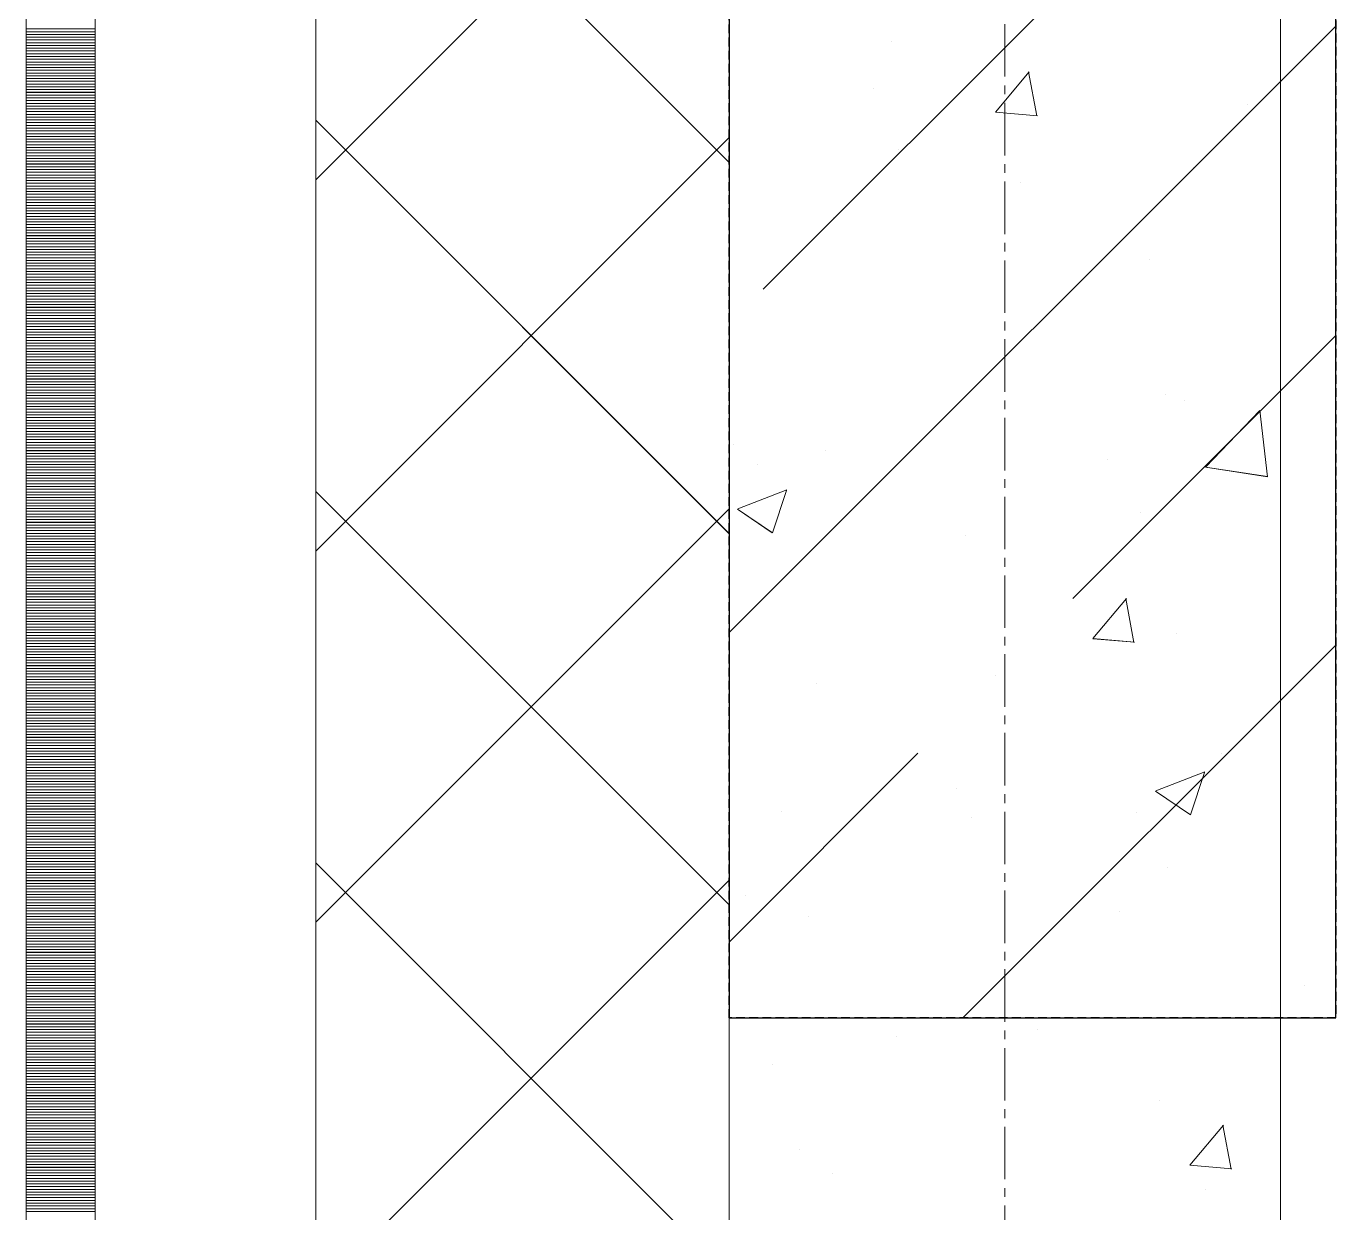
# Model space of a CAD drawing. Header units: millimetres. Extents: x 470010 to 1231400, y -134005 to 421770.
# Drawn here: x 806167.7 to 806642.7, y 144892.5 to 145323 of the extents above; entities that cross this region are included whole.
import ezdxf
from ezdxf.enums import TextEntityAlignment as Align

# ---------------------------------------------------------------- set-up
doc = ezdxf.new("R2010")
doc.units = ezdxf.units.MM
for name, pattern in [('CENTER2', [28.575, 19.05, -3.175, 3.175, -3.175]), ('DASHED', [19.05, 12.7, -6.35]), ('HIDDEN2', [4.7625, 3.175, -1.5875])]:
    doc.linetypes.add(name, pattern=pattern)
doc.layers.get('Defpoints').update_dxf_attribs({"color": 140})
doc.layers.add('АР_Делит', color=120, linetype='Continuous', lineweight=0, plot=False)
for name, color, linetype, lineweight in [('АР_Колонны', 70, 'Continuous', 30), ('АР_Стены ЖБ', 7, 'Continuous', 35), ('АР_Стены ПЕНОблок', 52, 'Continuous', 20), ('АР_Тонкая', 254, 'Continuous', 5), ('АР_Утеплитель', 31, 'Continuous', 0), ('АР_Штриховка', 8, 'Continuous', 0)]:
    doc.layers.add(name, color=color, linetype=linetype, lineweight=lineweight)
doc.layers.add('РД_Оси_100', color=7, linetype='Continuous', lineweight=0, true_color=0x525252)
doc.styles.add('style1', font='ARIALN.TTF')

# ---------------------------------------------------------------- blocks, each defined once
blk = doc.blocks.new('СОШ_2200_АР_ОСИ_М100_28.05.24')
at = {"layer": 'АР_Делит', "color": 251, "linetype": 'DASHED', "true_color": 0x636466}
blk.add_lwpolyline([(114955, 135155), (114955, -355), (93595.036, -355), (93595.036, 13855), (94145, 13855), (94145, 68320), (66055, 68320), (66055, 13857.73), (83455, 13857.73), (83455, -355), (45245, -355), (45245, 13145), (44695, 13145), (44695, 26755), (45245, 26755), (45245, 68320), (20455, 68320), (20455, 26755), (27955, 26755), (27955, 13145), (-355, 13145), (-355, 100855)], dxfattribs=at)
at = {"layer": 'РД_Оси_100', "color": 251, "linetype": 'CENTER2', "true_color": 0x636466}
blk.add_line((0, -6155), (0, 139938.679), dxfattribs=at)
blk = doc.blocks.new('A$C9108343f')
at = {"layer": 'АР_Колонны', "color": 18, "linetype": 'HIDDEN2', "lineweight": 25, "true_color": 0x000000}
for p, q in [((140704.09, 245329.49), (140704.09, 246529.49)), ((140924.09, 246529.49), (140924.09, 245329.49)), ((140924.09, 245329.49), (140704.09, 245329.49))]:
    blk.add_line(p, q, dxfattribs=at)
at = {"layer": 'АР_Колонны', "color": 18, "linetype": 'Continuous', "lineweight": 15, "true_color": 0x000000}
for p, q in [((140704.09, 246529.49), (140704.09, 245329.49)), ((140704.09, 246529.49), (140704.09, 245329.49)), ((140924.09, 245329.49), (140924.09, 246529.49)), ((140924.09, 245329.49), (140924.09, 246529.49)), ((140704.09, 245329.49), (140924.09, 245329.49)), ((140704.09, 245329.49), (140924.09, 245329.49))]:
    blk.add_line(p, q, dxfattribs=at)
at = {"layer": 'АР_Стены ЖБ', "color": 18, "linetype": 'Continuous', "lineweight": 30, "true_color": 0x000000}
for p, q in [((140704.09, 246529.49), (140704.09, 245329.49)), ((140924.09, 245329.49), (140924.09, 246529.49)), ((140704.09, 245329.49), (140924.09, 245329.49))]:
    blk.add_line(p, q, dxfattribs=at)
at = {"layer": 'АР_Стены ПЕНОблок', "color": 18, "linetype": 'Continuous', "lineweight": 20, "true_color": 0x000000}
for p, q in [((140704.09, 313879.49), (140704.09, 237679.49)), ((140904.09, 237679.49), (140904.09, 313879.49))]:
    blk.add_line(p, q, dxfattribs=at)
at = {"layer": 'АР_Тонкая', "color": 18, "linetype": 'Continuous', "lineweight": 5, "true_color": 0x000000}
for p, q in [((140449.09, 313879.49), (140449.09, 237679.49)), ((140474.09, 313879.49), (140474.09, 237679.49)), ((140474.09, 237679.49), (140474.09, 313879.49)), ((140554.09, 237679.49), (140554.09, 313879.49))]:
    blk.add_line(p, q, dxfattribs=at)
at = {"layer": 'АР_Утеплитель', "color": 18, "linetype": 'Continuous', "lineweight": 0, "true_color": 0x000000}
for p, q in [((140554.09, 313879.49), (140554.09, 237679.49)), ((140704.09, 237679.49), (140704.09, 313879.49))]:
    blk.add_line(p, q, dxfattribs=at)
at = {"layer": 'АР_Штриховка', "color": 18, "linetype": 'Continuous', "lineweight": 0, "true_color": 0x000000}
for p, q in [((140704.09, 245639.83), (140554.09, 245789.83)), ((140554.09, 245633.54), (140704.09, 245783.54)), ((140449.09, 245688.24), (140474.09, 245688.24)), ((140449.09, 245687.24), (140474.09, 245687.24)), ((140449.09, 245686.24), (140474.09, 245686.24)), ((140449.09, 245685.24), (140474.09, 245685.24)), ((140449.09, 245684.24), (140474.09, 245684.24)), ((140449.09, 245683.24), (140474.09, 245683.24)), ((140449.09, 245682.24), (140474.09, 245682.24)), ((140449.09, 245681.24), (140474.09, 245681.24)), ((140449.09, 245680.24), (140474.09, 245680.24)), ((140763.07, 245683.77), (140763.07, 245683.77)), ((140449.09, 245679.24), (140474.09, 245679.24)), ((140449.09, 245678.24), (140474.09, 245678.24)), ((140449.09, 245677.24), (140474.09, 245677.24)), ((140449.09, 245676.24), (140474.09, 245676.24)), ((140449.09, 245675.24), (140474.09, 245675.24)), ((140449.09, 245674.24), (140474.09, 245674.24)), ((140449.09, 245673.24), (140474.09, 245673.24)), ((140449.09, 245672.24), (140474.09, 245672.24)), ((140449.09, 245671.24), (140474.09, 245671.24)), ((140449.09, 245670.24), (140474.09, 245670.24)), ((140800.67, 245658.1), (140812.91, 245672.7)), ((140815.61, 245656.72), (140812.68, 245672.64)), ((140449.09, 245669.24), (140474.09, 245669.24)), ((140449.09, 245668.24), (140474.09, 245668.24)), ((140449.09, 245667.24), (140474.09, 245667.24)), ((140449.09, 245666.24), (140474.09, 245666.24)), ((140756.32, 245666.71), (140756.32, 245666.71)), ((140449.09, 245665.24), (140474.09, 245665.24)), ((140449.09, 245664.24), (140474.09, 245664.24)), ((140449.09, 245663.24), (140474.09, 245663.24)), ((140449.09, 245662.24), (140474.09, 245662.24)), ((140449.09, 245661.24), (140474.09, 245661.24)), ((140891.91, 245660.98), (140891.91, 245660.98)), ((140449.09, 245660.24), (140474.09, 245660.24)), ((140449.09, 245659.24), (140474.09, 245659.24)), ((140449.09, 245658.24), (140474.09, 245658.24)), ((140449.09, 245657.24), (140474.09, 245657.24)), ((140449.09, 245656.24), (140474.09, 245656.24)), ((140800.66, 245658.09), (140815.85, 245656.76)), ((140449.09, 245655.24), (140474.09, 245655.24)), ((140449.09, 245654.24), (140474.09, 245654.24)), ((140449.09, 245653.24), (140474.09, 245653.24)), ((140449.09, 245652.24), (140474.09, 245652.24)), ((140449.09, 245651.24), (140474.09, 245651.24)), ((140704.09, 245505.13), (140554.09, 245655.13)), ((140449.09, 245650.24), (140474.09, 245650.24)), ((140449.09, 245649.24), (140474.09, 245649.24)), ((140449.09, 245648.24), (140474.09, 245648.24)), ((140449.09, 245647.24), (140474.09, 245647.24)), ((140554.09, 245498.84), (140704.09, 245648.84)), ((140449.09, 245646.24), (140474.09, 245646.24)), ((140449.09, 245645.24), (140474.09, 245645.24)), ((140449.09, 245644.24), (140474.09, 245644.24)), ((140449.09, 245643.24), (140474.09, 245643.24)), ((140449.09, 245642.24), (140474.09, 245642.24)), ((140765.44, 245644.46), (140765.44, 245644.46)), ((140449.09, 245641.24), (140474.09, 245641.24)), ((140449.09, 245640.24), (140474.09, 245640.24)), ((140449.09, 245639.24), (140474.09, 245639.24)), ((140449.09, 245638.24), (140474.09, 245638.24)), ((140449.09, 245637.24), (140474.09, 245637.24)), ((140872.35, 245637.84), (140872.35, 245637.84)), ((140449.09, 245636.24), (140474.09, 245636.24)), ((140449.09, 245635.24), (140474.09, 245635.24)), ((140449.09, 245634.24), (140474.09, 245634.24)), ((140449.09, 245633.24), (140474.09, 245633.24)), ((140449.09, 245632.24), (140474.09, 245632.24)), ((140809.87, 245632.59), (140809.87, 245632.59)), ((140449.09, 245631.24), (140474.09, 245631.24)), ((140449.09, 245630.24), (140474.09, 245630.24)), ((140449.09, 245629.24), (140474.09, 245629.24)), ((140449.09, 245628.24), (140474.09, 245628.24)), ((140449.09, 245627.24), (140474.09, 245627.24)), ((140449.09, 245626.24), (140474.09, 245626.24)), ((140449.09, 245625.24), (140474.09, 245625.24)), ((140449.09, 245624.24), (140474.09, 245624.24)), ((140449.09, 245623.24), (140474.09, 245623.24)), ((140449.09, 245622.24), (140474.09, 245622.24)), ((140449.09, 245621.24), (140474.09, 245621.24)), ((140449.09, 245620.24), (140474.09, 245620.24)), ((140449.09, 245619.24), (140474.09, 245619.24)), ((140449.09, 245618.24), (140474.09, 245618.24)), ((140741.93, 245619.96), (140741.93, 245619.96)), ((140449.09, 245617.24), (140474.09, 245617.24)), ((140449.09, 245616.24), (140474.09, 245616.24)), ((140449.09, 245615.24), (140474.09, 245615.24)), ((140449.09, 245614.24), (140474.09, 245614.24)), ((140449.09, 245613.24), (140474.09, 245613.24)), ((140449.09, 245612.24), (140474.09, 245612.24)), ((140449.09, 245611.24), (140474.09, 245611.24)), ((140449.09, 245610.24), (140474.09, 245610.24)), ((140449.09, 245609.24), (140474.09, 245609.24)), ((140449.09, 245608.24), (140474.09, 245608.24)), ((140449.09, 245607.24), (140474.09, 245607.24)), ((140449.09, 245606.24), (140474.09, 245606.24)), ((140449.09, 245605.24), (140474.09, 245605.24)), ((140449.09, 245604.24), (140474.09, 245604.24)), ((140856.67, 245604.71), (140856.67, 245604.71)), ((140449.09, 245603.24), (140474.09, 245603.24)), ((140449.09, 245602.24), (140474.09, 245602.24)), ((140449.09, 245601.24), (140474.09, 245601.24)), ((140449.09, 245600.24), (140474.09, 245600.24)), ((140449.09, 245599.24), (140474.09, 245599.24)), ((140449.09, 245598.24), (140474.09, 245598.24)), ((140449.09, 245597.24), (140474.09, 245597.24)), ((140449.09, 245596.24), (140474.09, 245596.24)), ((140449.09, 245595.24), (140474.09, 245595.24)), ((140449.09, 245594.24), (140474.09, 245594.24)), ((140449.09, 245593.24), (140474.09, 245593.24)), ((140449.09, 245592.24), (140474.09, 245592.24)), ((140449.09, 245591.24), (140474.09, 245591.24)), ((140449.09, 245590.24), (140474.09, 245590.24)), ((140449.09, 245589.24), (140474.09, 245589.24)), ((140449.09, 245588.24), (140474.09, 245588.24)), ((140449.09, 245587.24), (140474.09, 245587.24)), ((140449.09, 245586.24), (140474.09, 245586.24)), ((140449.09, 245585.24), (140474.09, 245585.24)), ((140449.09, 245584.24), (140474.09, 245584.24)), ((140449.09, 245583.24), (140474.09, 245583.24)), ((140449.09, 245582.24), (140474.09, 245582.24)), ((140449.09, 245581.24), (140474.09, 245581.24)), ((140449.09, 245580.24), (140474.09, 245580.24)), ((140449.09, 245579.24), (140474.09, 245579.24)), ((140449.09, 245578.24), (140474.09, 245578.24)), ((140449.09, 245577.24), (140474.09, 245577.24)), ((140449.09, 245576.24), (140474.09, 245576.24)), ((140449.09, 245575.24), (140474.09, 245575.24)), ((140449.09, 245574.24), (140474.09, 245574.24)), ((140449.09, 245573.24), (140474.09, 245573.24)), ((140449.09, 245572.24), (140474.09, 245572.24)), ((140449.09, 245571.24), (140474.09, 245571.24)), ((140449.09, 245570.24), (140474.09, 245570.24)), ((140449.09, 245569.24), (140474.09, 245569.24)), ((140449.09, 245568.24), (140474.09, 245568.24)), ((140449.09, 245567.24), (140474.09, 245567.24)), ((140449.09, 245566.24), (140474.09, 245566.24)), ((140449.09, 245565.24), (140474.09, 245565.24)), ((140449.09, 245564.24), (140474.09, 245564.24)), ((140449.09, 245563.24), (140474.09, 245563.24)), ((140449.09, 245562.24), (140474.09, 245562.24)), ((140449.09, 245561.24), (140474.09, 245561.24)), ((140449.09, 245560.24), (140474.09, 245560.24)), ((140449.09, 245559.24), (140474.09, 245559.24)), ((140449.09, 245558.24), (140474.09, 245558.24)), ((140449.09, 245557.24), (140474.09, 245557.24)), ((140449.09, 245556.24), (140474.09, 245556.24)), ((140449.09, 245555.24), (140474.09, 245555.24)), ((140449.09, 245554.24), (140474.09, 245554.24)), ((140449.09, 245553.24), (140474.09, 245553.24)), ((140449.09, 245552.24), (140474.09, 245552.24)), ((140862.45, 245555.57), (140862.45, 245555.57)), ((140869.26, 245553.29), (140869.26, 245553.29)), ((140449.09, 245551.24), (140474.09, 245551.24)), ((140449.09, 245550.24), (140474.09, 245550.24)), ((140449.09, 245549.24), (140474.09, 245549.24)), ((140449.09, 245548.24), (140474.09, 245548.24)), ((140449.09, 245547.24), (140474.09, 245547.24)), ((140876.81, 245529.25), (140896.59, 245549.86)), ((140899.36, 245525.74), (140896.55, 245549.86)), ((140449.09, 245546.24), (140474.09, 245546.24)), ((140449.09, 245545.24), (140474.09, 245545.24)), ((140449.09, 245544.24), (140474.09, 245544.24)), ((140449.09, 245543.24), (140474.09, 245543.24)), ((140449.09, 245542.24), (140474.09, 245542.24)), ((140449.09, 245541.24), (140474.09, 245541.24)), ((140449.09, 245540.24), (140474.09, 245540.24)), ((140449.09, 245539.24), (140474.09, 245539.24)), ((140449.09, 245538.24), (140474.09, 245538.24)), ((140449.09, 245537.24), (140474.09, 245537.24)), ((140705.78, 245537.6), (140705.78, 245537.6)), ((140449.09, 245536.24), (140474.09, 245536.24)), ((140449.09, 245535.24), (140474.09, 245535.24)), ((140449.09, 245534.24), (140474.09, 245534.24)), ((140449.09, 245533.24), (140474.09, 245533.24)), ((140738.84, 245535.4), (140738.84, 245535.4)), ((140449.09, 245532.24), (140474.09, 245532.24)), ((140449.09, 245531.24), (140474.09, 245531.24)), ((140449.09, 245530.24), (140474.09, 245530.24)), ((140449.09, 245529.24), (140474.09, 245529.24)), ((140449.09, 245528.24), (140474.09, 245528.24)), ((140714.32, 245530.15), (140714.32, 245530.15)), ((140841.38, 245531.87), (140841.38, 245531.87)), ((140876.78, 245529.31), (140899.37, 245525.81)), ((140449.09, 245527.24), (140474.09, 245527.24)), ((140449.09, 245526.24), (140474.09, 245526.24)), ((140449.09, 245525.24), (140474.09, 245525.24)), ((140449.09, 245524.24), (140474.09, 245524.24)), ((140449.09, 245523.24), (140474.09, 245523.24)), ((140449.09, 245522.24), (140474.09, 245522.24)), ((140449.09, 245521.24), (140474.09, 245521.24)), ((140449.09, 245520.24), (140474.09, 245520.24)), ((140449.09, 245519.24), (140474.09, 245519.24)), ((140449.09, 245518.24), (140474.09, 245518.24)), ((140704.09, 245370.42), (140554.09, 245520.42)), ((140707.17, 245514.15), (140724.95, 245520.98)), ((140719.73, 245505.45), (140724.88, 245520.8)), ((140449.09, 245517.24), (140474.09, 245517.24)), ((140449.09, 245516.24), (140474.09, 245516.24)), ((140449.09, 245515.24), (140474.09, 245515.24)), ((140449.09, 245514.24), (140474.09, 245514.24)), ((140554.09, 245364.14), (140704.09, 245514.14)), ((140707.09, 245513.97), (140719.72, 245505.45)), ((140449.09, 245513.24), (140474.09, 245513.24)), ((140449.09, 245512.24), (140474.09, 245512.24)), ((140449.09, 245511.24), (140474.09, 245511.24)), ((140449.09, 245510.24), (140474.09, 245510.24)), ((140449.09, 245509.24), (140474.09, 245509.24)), ((140853.43, 245512.9), (140853.43, 245512.9)), ((140449.09, 245508.24), (140474.09, 245508.24)), ((140449.09, 245507.24), (140474.09, 245507.24)), ((140449.09, 245506.24), (140474.09, 245506.24)), ((140449.09, 245505.24), (140474.09, 245505.24)), ((140449.09, 245504.24), (140474.09, 245504.24)), ((140789.85, 245504.53), (140789.85, 245504.53)), ((140449.09, 245503.24), (140474.09, 245503.24)), ((140449.09, 245502.24), (140474.09, 245502.24)), ((140449.09, 245501.24), (140474.09, 245501.24)), ((140449.09, 245500.24), (140474.09, 245500.24)), ((140449.09, 245499.24), (140474.09, 245499.24)), ((140449.09, 245498.24), (140474.09, 245498.24)), ((140449.09, 245497.24), (140474.09, 245497.24)), ((140449.09, 245496.24), (140474.09, 245496.24)), ((140449.09, 245495.24), (140474.09, 245495.24)), ((140449.09, 245494.24), (140474.09, 245494.24)), ((140449.09, 245493.24), (140474.09, 245493.24)), ((140449.09, 245492.24), (140474.09, 245492.24)), ((140449.09, 245491.24), (140474.09, 245491.24)), ((140449.09, 245490.24), (140474.09, 245490.24)), ((140449.09, 245489.24), (140474.09, 245489.24)), ((140449.09, 245488.24), (140474.09, 245488.24)), ((140449.09, 245487.24), (140474.09, 245487.24)), ((140449.09, 245486.24), (140474.09, 245486.24)), ((140449.09, 245485.24), (140474.09, 245485.24)), ((140449.09, 245484.24), (140474.09, 245484.24)), ((140449.09, 245483.24), (140474.09, 245483.24)), ((140449.09, 245482.24), (140474.09, 245482.24)), ((140449.09, 245481.24), (140474.09, 245481.24)), ((140449.09, 245480.24), (140474.09, 245480.24)), ((140835.91, 245467.05), (140848.15, 245481.64)), ((140850.86, 245465.66), (140847.92, 245481.59)), ((140449.09, 245479.24), (140474.09, 245479.24)), ((140449.09, 245478.24), (140474.09, 245478.24)), ((140449.09, 245477.24), (140474.09, 245477.24)), ((140449.09, 245476.24), (140474.09, 245476.24)), ((140449.09, 245475.24), (140474.09, 245475.24)), ((140449.09, 245474.24), (140474.09, 245474.24)), ((140449.09, 245473.24), (140474.09, 245473.24)), ((140449.09, 245472.24), (140474.09, 245472.24)), ((140449.09, 245471.24), (140474.09, 245471.24)), ((140449.09, 245470.24), (140474.09, 245470.24)), ((140449.09, 245469.24), (140474.09, 245469.24)), ((140449.09, 245468.24), (140474.09, 245468.24)), ((140449.09, 245467.24), (140474.09, 245467.24)), ((140449.09, 245466.24), (140474.09, 245466.24)), ((140835.91, 245467.04), (140851.09, 245465.71)), ((140866.17, 245468.73), (140866.17, 245468.73)), ((140449.09, 245465.24), (140474.09, 245465.24)), ((140449.09, 245464.24), (140474.09, 245464.24)), ((140449.09, 245463.24), (140474.09, 245463.24)), ((140449.09, 245462.24), (140474.09, 245462.24)), ((140449.09, 245461.24), (140474.09, 245461.24)), ((140449.09, 245460.24), (140474.09, 245460.24)), ((140449.09, 245459.24), (140474.09, 245459.24)), ((140449.09, 245458.24), (140474.09, 245458.24)), ((140449.09, 245457.24), (140474.09, 245457.24)), ((140449.09, 245456.24), (140474.09, 245456.24)), ((140449.09, 245455.24), (140474.09, 245455.24)), ((140449.09, 245454.24), (140474.09, 245454.24)), ((140449.09, 245453.24), (140474.09, 245453.24)), ((140449.09, 245452.24), (140474.09, 245452.24)), ((140449.09, 245451.24), (140474.09, 245451.24)), ((140449.09, 245450.24), (140474.09, 245450.24)), ((140449.09, 245449.24), (140474.09, 245449.24)), ((140449.09, 245448.24), (140474.09, 245448.24)), ((140449.09, 245447.24), (140474.09, 245447.24)), ((140735.76, 245450.85), (140735.76, 245450.85)), ((140449.09, 245446.24), (140474.09, 245446.24)), ((140449.09, 245445.24), (140474.09, 245445.24)), ((140449.09, 245444.24), (140474.09, 245444.24)), ((140449.09, 245443.24), (140474.09, 245443.24)), ((140449.09, 245442.24), (140474.09, 245442.24)), ((140449.09, 245441.24), (140474.09, 245441.24)), ((140449.09, 245440.24), (140474.09, 245440.24)), ((140449.09, 245439.24), (140474.09, 245439.24)), ((140449.09, 245438.24), (140474.09, 245438.24)), ((140449.09, 245437.24), (140474.09, 245437.24)), ((140449.09, 245436.24), (140474.09, 245436.24)), ((140449.09, 245435.24), (140474.09, 245435.24)), ((140449.09, 245434.24), (140474.09, 245434.24)), ((140449.09, 245433.24), (140474.09, 245433.24)), ((140449.09, 245432.24), (140474.09, 245432.24)), ((140449.09, 245431.24), (140474.09, 245431.24)), ((140449.09, 245430.24), (140474.09, 245430.24)), ((140449.09, 245429.24), (140474.09, 245429.24)), ((140449.09, 245428.24), (140474.09, 245428.24)), ((140449.09, 245427.24), (140474.09, 245427.24)), ((140449.09, 245426.24), (140474.09, 245426.24)), ((140449.09, 245425.24), (140474.09, 245425.24)), ((140449.09, 245424.24), (140474.09, 245424.24)), ((140449.09, 245423.24), (140474.09, 245423.24)), ((140882.81, 245425.38), (140882.81, 245425.38)), ((140449.09, 245422.24), (140474.09, 245422.24)), ((140449.09, 245421.24), (140474.09, 245421.24)), ((140449.09, 245420.24), (140474.09, 245420.24)), ((140449.09, 245419.24), (140474.09, 245419.24)), ((140858.78, 245411.89), (140876.57, 245418.71)), ((140871.34, 245403.18), (140876.49, 245418.53)), ((140449.09, 245418.24), (140474.09, 245418.24)), ((140449.09, 245417.24), (140474.09, 245417.24)), ((140449.09, 245416.24), (140474.09, 245416.24)), ((140449.09, 245415.24), (140474.09, 245415.24)), ((140449.09, 245414.24), (140474.09, 245414.24)), ((140449.09, 245413.24), (140474.09, 245413.24)), ((140449.09, 245412.24), (140474.09, 245412.24)), ((140449.09, 245411.24), (140474.09, 245411.24)), ((140449.09, 245410.24), (140474.09, 245410.24)), ((140449.09, 245409.24), (140474.09, 245409.24)), ((140786.61, 245412.72), (140786.61, 245412.72)), ((140858.7, 245411.7), (140871.34, 245403.18)), ((140449.09, 245408.24), (140474.09, 245408.24)), ((140449.09, 245407.24), (140474.09, 245407.24)), ((140449.09, 245406.24), (140474.09, 245406.24)), ((140449.09, 245405.24), (140474.09, 245405.24)), ((140449.09, 245404.24), (140474.09, 245404.24)), ((140723.03, 245404.35), (140723.03, 245404.35)), ((140851.96, 245404.02), (140851.96, 245404.02)), ((140449.09, 245403.24), (140474.09, 245403.24)), ((140449.09, 245402.24), (140474.09, 245402.24)), ((140449.09, 245401.24), (140474.09, 245401.24)), ((140449.09, 245400.24), (140474.09, 245400.24)), ((140791.91, 245402.07), (140791.91, 245402.07)), ((140449.09, 245399.24), (140474.09, 245399.24)), ((140449.09, 245398.24), (140474.09, 245398.24)), ((140449.09, 245397.24), (140474.09, 245397.24)), ((140449.09, 245396.24), (140474.09, 245396.24)), ((140449.09, 245395.24), (140474.09, 245395.24)), ((140449.09, 245394.24), (140474.09, 245394.24)), ((140449.09, 245393.24), (140474.09, 245393.24)), ((140449.09, 245392.24), (140474.09, 245392.24)), ((140449.09, 245391.24), (140474.09, 245391.24)), ((140449.09, 245390.24), (140474.09, 245390.24)), ((140449.09, 245389.24), (140474.09, 245389.24)), ((140449.09, 245388.24), (140474.09, 245388.24)), ((140449.09, 245387.24), (140474.09, 245387.24)), ((140449.09, 245386.24), (140474.09, 245386.24)), ((140449.09, 245385.24), (140474.09, 245385.24)), ((140704.09, 245235.72), (140554.09, 245385.72)), ((140449.09, 245384.24), (140474.09, 245384.24)), ((140449.09, 245383.24), (140474.09, 245383.24)), ((140449.09, 245382.24), (140474.09, 245382.24)), ((140449.09, 245381.24), (140474.09, 245381.24)), ((140863.08, 245384.18), (140863.08, 245384.18)), ((140449.09, 245380.24), (140474.09, 245380.24)), ((140449.09, 245379.24), (140474.09, 245379.24)), ((140449.09, 245378.24), (140474.09, 245378.24)), ((140449.09, 245377.24), (140474.09, 245377.24)), ((140449.09, 245376.24), (140474.09, 245376.24)), ((140554.09, 245229.43), (140704.09, 245379.43)), ((140449.09, 245375.24), (140474.09, 245375.24)), ((140449.09, 245374.24), (140474.09, 245374.24)), ((140449.09, 245373.24), (140474.09, 245373.24)), ((140449.09, 245372.24), (140474.09, 245372.24)), ((140449.09, 245371.24), (140474.09, 245371.24)), ((140709.88, 245373.68), (140709.88, 245373.68)), ((140449.09, 245370.24), (140474.09, 245370.24)), ((140449.09, 245369.24), (140474.09, 245369.24)), ((140449.09, 245368.24), (140474.09, 245368.24)), ((140449.09, 245367.24), (140474.09, 245367.24)), ((140449.09, 245366.24), (140474.09, 245366.24)), ((140732.67, 245366.29), (140732.67, 245366.29)), ((140845.47, 245367.96), (140845.47, 245367.96)), ((140449.09, 245365.24), (140474.09, 245365.24)), ((140449.09, 245364.24), (140474.09, 245364.24)), ((140449.09, 245363.24), (140474.09, 245363.24)), ((140449.09, 245362.24), (140474.09, 245362.24)), ((140449.09, 245361.24), (140474.09, 245361.24)), ((140449.09, 245360.24), (140474.09, 245360.24)), ((140449.09, 245359.24), (140474.09, 245359.24)), ((140449.09, 245358.24), (140474.09, 245358.24)), ((140449.09, 245357.24), (140474.09, 245357.24)), ((140449.09, 245356.24), (140474.09, 245356.24)), ((140449.09, 245355.24), (140474.09, 245355.24)), ((140449.09, 245354.24), (140474.09, 245354.24)), ((140449.09, 245353.24), (140474.09, 245353.24)), ((140449.09, 245352.24), (140474.09, 245352.24)), ((140449.09, 245351.24), (140474.09, 245351.24)), ((140449.09, 245350.24), (140474.09, 245350.24)), ((140449.09, 245349.24), (140474.09, 245349.24)), ((140449.09, 245348.24), (140474.09, 245348.24)), ((140449.09, 245347.24), (140474.09, 245347.24)), ((140449.09, 245346.24), (140474.09, 245346.24)), ((140449.09, 245345.24), (140474.09, 245345.24)), ((140449.09, 245344.24), (140474.09, 245344.24)), ((140449.09, 245343.24), (140474.09, 245343.24)), ((140449.09, 245342.24), (140474.09, 245342.24)), ((140449.09, 245341.24), (140474.09, 245341.24)), ((140449.09, 245340.24), (140474.09, 245340.24)), ((140449.09, 245339.24), (140474.09, 245339.24)), ((140449.09, 245338.24), (140474.09, 245338.24)), ((140449.09, 245337.24), (140474.09, 245337.24)), ((140449.09, 245336.24), (140474.09, 245336.24)), ((140449.09, 245335.24), (140474.09, 245335.24)), ((140449.09, 245334.24), (140474.09, 245334.24)), ((140449.09, 245333.24), (140474.09, 245333.24)), ((140449.09, 245332.24), (140474.09, 245332.24)), ((140449.09, 245331.24), (140474.09, 245331.24)), ((140449.09, 245330.24), (140474.09, 245330.24)), ((140449.09, 245329.24), (140474.09, 245329.24)), ((140449.09, 245328.24), (140474.09, 245328.24)), ((140449.09, 245327.24), (140474.09, 245327.24)), ((140449.09, 245326.24), (140474.09, 245326.24)), ((140449.09, 245325.24), (140474.09, 245325.24)), ((140449.09, 245324.24), (140474.09, 245324.24)), ((140815.99, 245325.2), (140815.99, 245325.2)), ((140449.09, 245323.24), (140474.09, 245323.24)), ((140449.09, 245322.24), (140474.09, 245322.24)), ((140449.09, 245321.24), (140474.09, 245321.24)), ((140449.09, 245320.24), (140474.09, 245320.24)), ((140449.09, 245319.24), (140474.09, 245319.24)), ((140764.7, 245322.82), (140764.7, 245322.82)), ((140449.09, 245318.24), (140474.09, 245318.24)), ((140449.09, 245317.24), (140474.09, 245317.24)), ((140449.09, 245316.24), (140474.09, 245316.24)), ((140449.09, 245315.24), (140474.09, 245315.24)), ((140449.09, 245314.24), (140474.09, 245314.24)), ((140449.09, 245313.24), (140474.09, 245313.24)), ((140449.09, 245312.24), (140474.09, 245312.24)), ((140449.09, 245311.24), (140474.09, 245311.24)), ((140449.09, 245310.24), (140474.09, 245310.24)), ((140449.09, 245309.24), (140474.09, 245309.24)), ((140719.79, 245312.54), (140719.79, 245312.54)), ((140449.09, 245308.24), (140474.09, 245308.24)), ((140449.09, 245307.24), (140474.09, 245307.24)), ((140449.09, 245306.24), (140474.09, 245306.24)), ((140449.09, 245305.24), (140474.09, 245305.24)), ((140449.09, 245304.24), (140474.09, 245304.24)), ((140449.09, 245303.24), (140474.09, 245303.24)), ((140449.09, 245302.24), (140474.09, 245302.24)), ((140449.09, 245301.24), (140474.09, 245301.24)), ((140449.09, 245300.24), (140474.09, 245300.24)), ((140859.99, 245299.62), (140859.99, 245299.62)), ((140449.09, 245299.24), (140474.09, 245299.24)), ((140449.09, 245298.24), (140474.09, 245298.24)), ((140449.09, 245297.24), (140474.09, 245297.24)), ((140449.09, 245296.24), (140474.09, 245296.24)), ((140449.09, 245295.24), (140474.09, 245295.24)), ((140449.09, 245294.24), (140474.09, 245294.24)), ((140449.09, 245293.24), (140474.09, 245293.24)), ((140449.09, 245292.24), (140474.09, 245292.24)), ((140449.09, 245291.24), (140474.09, 245291.24)), ((140449.09, 245290.24), (140474.09, 245290.24)), ((140704.09, 245290.59), (140704.15, 245290.59)), ((140871.15, 245275.99), (140883.4, 245290.58)), ((140886.1, 245274.61), (140883.16, 245290.53)), ((140449.09, 245289.24), (140474.09, 245289.24)), ((140449.09, 245288.24), (140474.09, 245288.24)), ((140449.09, 245287.24), (140474.09, 245287.24)), ((140449.09, 245286.24), (140474.09, 245286.24)), ((140449.09, 245285.24), (140474.09, 245285.24)), ((140449.09, 245284.24), (140474.09, 245284.24)), ((140449.09, 245283.24), (140474.09, 245283.24)), ((140449.09, 245282.24), (140474.09, 245282.24)), ((140449.09, 245281.24), (140474.09, 245281.24)), ((140729.58, 245281.74), (140729.58, 245281.74)), ((140449.09, 245280.24), (140474.09, 245280.24)), ((140449.09, 245279.24), (140474.09, 245279.24)), ((140449.09, 245278.24), (140474.09, 245278.24)), ((140449.09, 245277.24), (140474.09, 245277.24)), ((140449.09, 245276.24), (140474.09, 245276.24)), ((140871.15, 245275.98), (140886.33, 245274.65)), ((140449.09, 245275.24), (140474.09, 245275.24)), ((140449.09, 245274.24), (140474.09, 245274.24)), ((140449.09, 245273.24), (140474.09, 245273.24)), ((140449.09, 245272.24), (140474.09, 245272.24)), ((140449.09, 245271.24), (140474.09, 245271.24)), ((140741.38, 245272.96), (140741.38, 245272.96)), ((140449.09, 245270.24), (140474.09, 245270.24)), ((140449.09, 245269.24), (140474.09, 245269.24)), ((140449.09, 245268.24), (140474.09, 245268.24)), ((140449.09, 245267.24), (140474.09, 245267.24)), ((140876.97, 245267.23), (140876.97, 245267.23)), ((140449.09, 245266.24), (140474.09, 245266.24)), ((140449.09, 245265.24), (140474.09, 245265.24)), ((140449.09, 245264.24), (140474.09, 245264.24)), ((140449.09, 245263.24), (140474.09, 245263.24)), ((140449.09, 245262.24), (140474.09, 245262.24)), ((140449.09, 245261.24), (140474.09, 245261.24)), ((140449.09, 245260.24), (140474.09, 245260.24)), ((140449.09, 245259.24), (140474.09, 245259.24))]:
    blk.add_line(p, q, dxfattribs=at)
at = {"layer": 'АР_Штриховка', "color": 18, "linetype": 'Continuous', "lineweight": 5, "true_color": 0x000000}
for p, q in [((140716.43, 245593.82), (140856.74, 245734.14)), ((140704.09, 245469.24), (140924.09, 245689.24)), ((140828.68, 245481.57), (140924.09, 245576.98)), ((140788.86, 245329.49), (140924.09, 245464.73)), ((140800.62, 245453.51), (140800.62, 245453.51)), ((140704.09, 245356.98), (140772.55, 245425.44)), ((140912.87, 245341.25), (140912.87, 245341.25))]:
    blk.add_line(p, q, dxfattribs=at)
at = {"layer": 'РД_Оси_100'}
blk.add_blockref('СОШ_2200_АР_ОСИ_М100_28.05.24', (140804.09, 223079.49), dxfattribs=at)
at = {"layer": 'Defpoints', "color": 18, "true_color": 0x000000, "style": 'style1'}
for p in [(143949.34, 316089.12), (143974.98, 281639.5), (143890.4, 273244.71), (143839.99, 264276.81), (143967.75, 254892.38), (12251.96, 104178.14), (12382.58, 96023.14)]:
    blk.add_attdef('АР-ПОМЕЩЕНИЕ:НАИМЕНОВАНИЕ', text='', height=100, dxfattribs=at).set_placement(p, align=Align.MIDDLE)
at = {"layer": 'Defpoints', "color": 18, "true_color": 0x000000, "style": 'style1', "flags": 8}
for p in [(143951.3, 279099.09), (143848.34, 269251.11), (143875.33, 260094.25), (144049.74, 250824.7), (163419.28, 238153.36), (155897.46, 237965.97), (183037.2, 237965.97), (143342.94, 237876.19)]:
    blk.add_attdef('АР-ПОМЕЩЕНИЕ:НАИМЕНОВАНИЕ', text='', height=100, dxfattribs=at).set_placement(p, align=Align.MIDDLE)

msp = doc.modelspace()

# ---------------------------------------------------------------- linework, layer by layer
at = {"layer": 'АР_Колонны', "color": 18, "linetype": 'HIDDEN2', "lineweight": 25, "true_color": 0x000000}
for p, q in [((806422.706, 144963.251), (806422.706, 146163.251)), ((806642.706, 146163.251), (806642.706, 144963.251)), ((806642.706, 144963.251), (806422.706, 144963.251))]:
    msp.add_line(p, q, dxfattribs=at)
at = {"layer": 'АР_Колонны', "color": 18, "linetype": 'Continuous', "lineweight": 15, "true_color": 0x000000}
for p, q in [((806422.706, 146163.251), (806422.706, 144963.251)), ((806422.706, 146163.251), (806422.706, 144963.251)), ((806642.706, 144963.251), (806642.706, 146163.251)), ((806642.706, 144963.251), (806642.706, 146163.251)), ((806422.706, 144963.251), (806642.706, 144963.251)), ((806422.706, 144963.251), (806642.706, 144963.251))]:
    msp.add_line(p, q, dxfattribs=at)
at = {"layer": 'АР_Стены ЖБ', "color": 18, "linetype": 'Continuous', "lineweight": 30, "true_color": 0x000000}
for p, q in [((806422.706, 146163.251), (806422.706, 144963.251)), ((806642.706, 144963.251), (806642.706, 146163.251)), ((806422.706, 144963.251), (806642.706, 144963.251))]:
    msp.add_line(p, q, dxfattribs=at)
at = {"layer": 'АР_Стены ПЕНОблок', "color": 18, "linetype": 'Continuous', "lineweight": 20, "true_color": 0x000000}
for p, q in [((806422.706, 213513.251), (806422.706, 137313.251)), ((806622.706, 137313.251), (806622.706, 213513.251))]:
    msp.add_line(p, q, dxfattribs=at)
at = {"layer": 'АР_Тонкая', "color": 18, "linetype": 'Continuous', "lineweight": 5, "true_color": 0x000000}
for p, q in [((806167.706, 213513.251), (806167.706, 137313.251)), ((806192.706, 213513.251), (806192.706, 137313.251)), ((806192.706, 137313.251), (806192.706, 213513.251)), ((806272.706, 137313.251), (806272.706, 213513.251))]:
    msp.add_line(p, q, dxfattribs=at)
at = {"layer": 'АР_Утеплитель', "color": 18, "linetype": 'Continuous', "lineweight": 0, "true_color": 0x000000}
for p, q in [((806272.706, 213513.251), (806272.706, 137313.251)), ((806422.706, 137313.251), (806422.706, 213513.251))]:
    msp.add_line(p, q, dxfattribs=at)
at = {"layer": 'АР_Штриховка', "color": 18, "linetype": 'Continuous', "lineweight": 0, "true_color": 0x000000}
for p, q in [((806422.706, 145273.589), (806272.706, 145423.589)), ((806272.706, 145267.302), (806422.706, 145417.302)), ((806167.706, 145322), (806192.706, 145322)), ((806167.706, 145321), (806192.706, 145321)), ((806167.706, 145320), (806192.706, 145320)), ((806167.706, 145319), (806192.706, 145319)), ((806167.706, 145318), (806192.706, 145318)), ((806167.706, 145317), (806192.706, 145317)), ((806167.706, 145316), (806192.706, 145316)), ((806167.706, 145315), (806192.706, 145315)), ((806167.706, 145314), (806192.706, 145314)), ((806167.706, 145313), (806192.706, 145313)), ((806167.706, 145312), (806192.706, 145312)), ((806167.706, 145311), (806192.706, 145311)), ((806167.706, 145310), (806192.706, 145310)), ((806167.706, 145309), (806192.706, 145309)), ((806167.706, 145308), (806192.706, 145308)), ((806167.706, 145307), (806192.706, 145307)), ((806167.706, 145306), (806192.706, 145306)), ((806167.706, 145305), (806192.706, 145305)), ((806167.706, 145304), (806192.706, 145304)), ((806167.706, 145303), (806192.706, 145303)), ((806519.278, 145291.86), (806531.523, 145306.454)), ((806534.225, 145290.479), (806531.288, 145306.4)), ((806167.706, 145302), (806192.706, 145302)), ((806167.706, 145301), (806192.706, 145301)), ((806167.706, 145300), (806192.706, 145300)), ((806167.706, 145299), (806192.706, 145299)), ((806167.706, 145298), (806192.706, 145298)), ((806167.706, 145297), (806192.706, 145297)), ((806167.706, 145296), (806192.706, 145296)), ((806167.706, 145295), (806192.706, 145295)), ((806167.706, 145294), (806192.706, 145294)), ((806167.706, 145293), (806192.706, 145293)), ((806167.706, 145292), (806192.706, 145292)), ((806167.706, 145291), (806192.706, 145291)), ((806167.706, 145290), (806192.706, 145290)), ((806167.706, 145289), (806192.706, 145289)), ((806422.706, 145138.885), (806272.706, 145288.885)), ((806519.277, 145291.851), (806534.459, 145290.522)), ((806167.706, 145288), (806192.706, 145288)), ((806167.706, 145287), (806192.706, 145287)), ((806167.706, 145286), (806192.706, 145286)), ((806167.706, 145285), (806192.706, 145285)), ((806167.706, 145284), (806192.706, 145284)), ((806167.706, 145283), (806192.706, 145283)), ((806167.706, 145282), (806192.706, 145282)), ((806167.706, 145281), (806192.706, 145281)), ((806167.706, 145280), (806192.706, 145280)), ((806167.706, 145279), (806192.706, 145279)), ((806272.706, 145132.598), (806422.706, 145282.598)), ((806167.706, 145278), (806192.706, 145278)), ((806167.706, 145277), (806192.706, 145277)), ((806167.706, 145276), (806192.706, 145276)), ((806167.706, 145275), (806192.706, 145275)), ((806167.706, 145274), (806192.706, 145274)), ((806167.706, 145273), (806192.706, 145273)), ((806167.706, 145272), (806192.706, 145272)), ((806167.706, 145271), (806192.706, 145271)), ((806167.706, 145270), (806192.706, 145270)), ((806167.706, 145269), (806192.706, 145269)), ((806167.706, 145268), (806192.706, 145268)), ((806167.706, 145267), (806192.706, 145267)), ((806167.706, 145266), (806192.706, 145266)), ((806167.706, 145265), (806192.706, 145265)), ((806167.706, 145264), (806192.706, 145264)), ((806167.706, 145263), (806192.706, 145263)), ((806167.706, 145262), (806192.706, 145262)), ((806167.706, 145261), (806192.706, 145261)), ((806167.706, 145260), (806192.706, 145260)), ((806167.706, 145259), (806192.706, 145259)), ((806167.706, 145258), (806192.706, 145258)), ((806167.706, 145257), (806192.706, 145257)), ((806167.706, 145256), (806192.706, 145256)), ((806167.706, 145255), (806192.706, 145255)), ((806167.706, 145254), (806192.706, 145254)), ((806167.706, 145253), (806192.706, 145253)), ((806167.706, 145252), (806192.706, 145252)), ((806167.706, 145251), (806192.706, 145251)), ((806167.706, 145250), (806192.706, 145250)), ((806167.706, 145249), (806192.706, 145249)), ((806167.706, 145248), (806192.706, 145248)), ((806167.706, 145247), (806192.706, 145247)), ((806167.706, 145246), (806192.706, 145246)), ((806167.706, 145245), (806192.706, 145245)), ((806167.706, 145244), (806192.706, 145244)), ((806167.706, 145243), (806192.706, 145243)), ((806167.706, 145242), (806192.706, 145242)), ((806167.706, 145241), (806192.706, 145241)), ((806167.706, 145240), (806192.706, 145240)), ((806167.706, 145239), (806192.706, 145239)), ((806167.706, 145238), (806192.706, 145238)), ((806167.706, 145237), (806192.706, 145237)), ((806167.706, 145236), (806192.706, 145236)), ((806167.706, 145235), (806192.706, 145235)), ((806167.706, 145234), (806192.706, 145234)), ((806167.706, 145233), (806192.706, 145233)), ((806167.706, 145232), (806192.706, 145232)), ((806167.706, 145231), (806192.706, 145231)), ((806167.706, 145230), (806192.706, 145230)), ((806167.706, 145229), (806192.706, 145229)), ((806167.706, 145228), (806192.706, 145228)), ((806167.706, 145227), (806192.706, 145227)), ((806167.706, 145226), (806192.706, 145226)), ((806167.706, 145225), (806192.706, 145225)), ((806167.706, 145224), (806192.706, 145224)), ((806167.706, 145223), (806192.706, 145223)), ((806167.706, 145222), (806192.706, 145222)), ((806167.706, 145221), (806192.706, 145221)), ((806167.706, 145220), (806192.706, 145220)), ((806167.706, 145219), (806192.706, 145219)), ((806167.706, 145218), (806192.706, 145218)), ((806167.706, 145217), (806192.706, 145217)), ((806167.706, 145216), (806192.706, 145216)), ((806167.706, 145215), (806192.706, 145215)), ((806167.706, 145214), (806192.706, 145214)), ((806167.706, 145213), (806192.706, 145213)), ((806167.706, 145212), (806192.706, 145212)), ((806167.706, 145211), (806192.706, 145211)), ((806167.706, 145210), (806192.706, 145210)), ((806167.706, 145209), (806192.706, 145209)), ((806167.706, 145208), (806192.706, 145208)), ((806167.706, 145207), (806192.706, 145207)), ((806167.706, 145206), (806192.706, 145206)), ((806167.706, 145205), (806192.706, 145205)), ((806167.706, 145204), (806192.706, 145204)), ((806167.706, 145203), (806192.706, 145203)), ((806167.706, 145202), (806192.706, 145202)), ((806167.706, 145201), (806192.706, 145201)), ((806167.706, 145200), (806192.706, 145200)), ((806167.706, 145199), (806192.706, 145199)), ((806167.706, 145198), (806192.706, 145198)), ((806167.706, 145197), (806192.706, 145197)), ((806167.706, 145196), (806192.706, 145196)), ((806167.706, 145195), (806192.706, 145195)), ((806167.706, 145194), (806192.706, 145194)), ((806167.706, 145193), (806192.706, 145193)), ((806167.706, 145192), (806192.706, 145192)), ((806167.706, 145191), (806192.706, 145191)), ((806167.706, 145190), (806192.706, 145190)), ((806167.706, 145189), (806192.706, 145189)), ((806167.706, 145188), (806192.706, 145188)), ((806167.706, 145187), (806192.706, 145187)), ((806167.706, 145186), (806192.706, 145186)), ((806167.706, 145185), (806192.706, 145185)), ((806167.706, 145184), (806192.706, 145184)), ((806167.706, 145183), (806192.706, 145183)), ((806167.706, 145182), (806192.706, 145182)), ((806167.706, 145181), (806192.706, 145181)), ((806167.706, 145180), (806192.706, 145180)), ((806167.706, 145179), (806192.706, 145179)), ((806595.42, 145163.003), (806615.204, 145183.622)), ((806617.968, 145159.495), (806615.162, 145183.617)), ((806167.706, 145178), (806192.706, 145178)), ((806167.706, 145177), (806192.706, 145177)), ((806167.706, 145176), (806192.706, 145176)), ((806167.706, 145175), (806192.706, 145175)), ((806167.706, 145174), (806192.706, 145174)), ((806167.706, 145173), (806192.706, 145173)), ((806167.706, 145172), (806192.706, 145172)), ((806167.706, 145171), (806192.706, 145171)), ((806167.706, 145170), (806192.706, 145170)), ((806167.706, 145169), (806192.706, 145169)), ((806167.706, 145168), (806192.706, 145168)), ((806167.706, 145167), (806192.706, 145167)), ((806167.706, 145166), (806192.706, 145166)), ((806167.706, 145165), (806192.706, 145165)), ((806167.706, 145164), (806192.706, 145164)), ((806167.706, 145163), (806192.706, 145163)), ((806167.706, 145162), (806192.706, 145162)), ((806167.706, 145161), (806192.706, 145161)), ((806167.706, 145160), (806192.706, 145160)), ((806595.389, 145163.068), (806617.979, 145159.565)), ((806167.706, 145159), (806192.706, 145159)), ((806167.706, 145158), (806192.706, 145158)), ((806167.706, 145157), (806192.706, 145157)), ((806167.706, 145156), (806192.706, 145156)), ((806167.706, 145155), (806192.706, 145155)), ((806167.706, 145154), (806192.706, 145154)), ((806167.706, 145153), (806192.706, 145153)), ((806167.706, 145152), (806192.706, 145152)), ((806167.706, 145151), (806192.706, 145151)), ((806422.706, 145004.181), (806272.706, 145154.181)), ((806425.782, 145147.91), (806443.567, 145154.737)), ((806438.34, 145139.205), (806443.49, 145154.554)), ((806167.706, 145150), (806192.706, 145150)), ((806167.706, 145149), (806192.706, 145149)), ((806167.706, 145148), (806192.706, 145148)), ((806167.706, 145147), (806192.706, 145147)), ((806167.706, 145146), (806192.706, 145146)), ((806272.706, 144997.894), (806422.706, 145147.894)), ((806425.7, 145147.728), (806438.334, 145139.206)), ((806167.706, 145145), (806192.706, 145145)), ((806167.706, 145144), (806192.706, 145144)), ((806167.706, 145143), (806192.706, 145143)), ((806167.706, 145142), (806192.706, 145142)), ((806167.706, 145141), (806192.706, 145141)), ((806167.706, 145140), (806192.706, 145140)), ((806167.706, 145139), (806192.706, 145139)), ((806167.706, 145138), (806192.706, 145138)), ((806167.706, 145137), (806192.706, 145137)), ((806167.706, 145136), (806192.706, 145136)), ((806167.706, 145135), (806192.706, 145135)), ((806167.706, 145134), (806192.706, 145134)), ((806167.706, 145133), (806192.706, 145133)), ((806167.706, 145132), (806192.706, 145132)), ((806167.706, 145131), (806192.706, 145131)), ((806167.706, 145130), (806192.706, 145130)), ((806167.706, 145129), (806192.706, 145129)), ((806167.706, 145128), (806192.706, 145128)), ((806167.706, 145127), (806192.706, 145127)), ((806167.706, 145126), (806192.706, 145126)), ((806167.706, 145125), (806192.706, 145125)), ((806167.706, 145124), (806192.706, 145124)), ((806167.706, 145123), (806192.706, 145123)), ((806167.706, 145122), (806192.706, 145122)), ((806167.706, 145121), (806192.706, 145121)), ((806167.706, 145120), (806192.706, 145120)), ((806167.706, 145119), (806192.706, 145119)), ((806167.706, 145118), (806192.706, 145118)), ((806167.706, 145117), (806192.706, 145117)), ((806167.706, 145116), (806192.706, 145116)), ((806167.706, 145115), (806192.706, 145115)), ((806167.706, 145114), (806192.706, 145114)), ((806167.706, 145113), (806192.706, 145113)), ((806554.521, 145100.804), (806566.766, 145115.397)), ((806569.468, 145099.422), (806566.531, 145115.343)), ((806167.706, 145112), (806192.706, 145112)), ((806167.706, 145111), (806192.706, 145111)), ((806167.706, 145110), (806192.706, 145110)), ((806167.706, 145109), (806192.706, 145109)), ((806167.706, 145108), (806192.706, 145108)), ((806167.706, 145107), (806192.706, 145107)), ((806167.706, 145106), (806192.706, 145106)), ((806167.706, 145105), (806192.706, 145105)), ((806167.706, 145104), (806192.706, 145104)), ((806167.706, 145103), (806192.706, 145103)), ((806167.706, 145102), (806192.706, 145102)), ((806167.706, 145101), (806192.706, 145101)), ((806167.706, 145100), (806192.706, 145100)), ((806167.706, 145099), (806192.706, 145099)), ((806554.52, 145100.794), (806569.702, 145099.466)), ((806167.706, 145098), (806192.706, 145098)), ((806167.706, 145097), (806192.706, 145097)), ((806167.706, 145096), (806192.706, 145096)), ((806167.706, 145095), (806192.706, 145095)), ((806167.706, 145094), (806192.706, 145094)), ((806167.706, 145093), (806192.706, 145093)), ((806167.706, 145092), (806192.706, 145092)), ((806167.706, 145091), (806192.706, 145091)), ((806167.706, 145090), (806192.706, 145090)), ((806167.706, 145089), (806192.706, 145089)), ((806167.706, 145088), (806192.706, 145088)), ((806167.706, 145087), (806192.706, 145087)), ((806167.706, 145086), (806192.706, 145086)), ((806167.706, 145085), (806192.706, 145085)), ((806167.706, 145084), (806192.706, 145084)), ((806167.706, 145083), (806192.706, 145083)), ((806167.706, 145082), (806192.706, 145082)), ((806167.706, 145081), (806192.706, 145081)), ((806167.706, 145080), (806192.706, 145080)), ((806167.706, 145079), (806192.706, 145079)), ((806167.706, 145078), (806192.706, 145078)), ((806167.706, 145077), (806192.706, 145077)), ((806167.706, 145076), (806192.706, 145076)), ((806167.706, 145075), (806192.706, 145075)), ((806167.706, 145074), (806192.706, 145074)), ((806167.706, 145073), (806192.706, 145073)), ((806167.706, 145072), (806192.706, 145072)), ((806167.706, 145071), (806192.706, 145071)), ((806167.706, 145070), (806192.706, 145070)), ((806167.706, 145069), (806192.706, 145069)), ((806167.706, 145068), (806192.706, 145068)), ((806167.706, 145067), (806192.706, 145067)), ((806167.706, 145066), (806192.706, 145066)), ((806167.706, 145065), (806192.706, 145065)), ((806167.706, 145064), (806192.706, 145064)), ((806167.706, 145063), (806192.706, 145063)), ((806167.706, 145062), (806192.706, 145062)), ((806167.706, 145061), (806192.706, 145061)), ((806167.706, 145060), (806192.706, 145060)), ((806167.706, 145059), (806192.706, 145059)), ((806167.706, 145058), (806192.706, 145058)), ((806167.706, 145057), (806192.706, 145057)), ((806167.706, 145056), (806192.706, 145056)), ((806167.706, 145055), (806192.706, 145055)), ((806167.706, 145054), (806192.706, 145054)), ((806167.706, 145053), (806192.706, 145053)), ((806167.706, 145052), (806192.706, 145052)), ((806167.706, 145051), (806192.706, 145051)), ((806577.397, 145045.645), (806595.181, 145052.472)), ((806589.954, 145036.939), (806595.105, 145052.288)), ((806167.706, 145050), (806192.706, 145050)), ((806167.706, 145049), (806192.706, 145049)), ((806167.706, 145048), (806192.706, 145048)), ((806167.706, 145047), (806192.706, 145047)), ((806167.706, 145046), (806192.706, 145046)), ((806167.706, 145045), (806192.706, 145045)), ((806167.706, 145044), (806192.706, 145044)), ((806167.706, 145043), (806192.706, 145043)), ((806167.706, 145042), (806192.706, 145042)), ((806577.314, 145045.463), (806589.949, 145036.941)), ((806167.706, 145041), (806192.706, 145041)), ((806167.706, 145040), (806192.706, 145040)), ((806167.706, 145039), (806192.706, 145039)), ((806167.706, 145038), (806192.706, 145038)), ((806167.706, 145037), (806192.706, 145037)), ((806167.706, 145036), (806192.706, 145036)), ((806167.706, 145035), (806192.706, 145035)), ((806167.706, 145034), (806192.706, 145034)), ((806167.706, 145033), (806192.706, 145033)), ((806167.706, 145032), (806192.706, 145032)), ((806167.706, 145031), (806192.706, 145031)), ((806167.706, 145030), (806192.706, 145030)), ((806167.706, 145029), (806192.706, 145029)), ((806167.706, 145028), (806192.706, 145028)), ((806167.706, 145027), (806192.706, 145027)), ((806167.706, 145026), (806192.706, 145026)), ((806167.706, 145025), (806192.706, 145025)), ((806167.706, 145024), (806192.706, 145024)), ((806167.706, 145023), (806192.706, 145023)), ((806167.706, 145022), (806192.706, 145022)), ((806167.706, 145021), (806192.706, 145021)), ((806167.706, 145020), (806192.706, 145020)), ((806167.706, 145019), (806192.706, 145019)), ((806167.706, 145018), (806192.706, 145018)), ((806422.706, 144869.477), (806272.706, 145019.477)), ((806167.706, 145017), (806192.706, 145017)), ((806167.706, 145016), (806192.706, 145016)), ((806167.706, 145015), (806192.706, 145015)), ((806167.706, 145014), (806192.706, 145014)), ((806167.706, 145013), (806192.706, 145013)), ((806272.706, 144863.19), (806422.706, 145013.19)), ((806167.706, 145012), (806192.706, 145012)), ((806167.706, 145011), (806192.706, 145011)), ((806167.706, 145010), (806192.706, 145010)), ((806167.706, 145009), (806192.706, 145009)), ((806167.706, 145008), (806192.706, 145008)), ((806167.706, 145007), (806192.706, 145007)), ((806167.706, 145006), (806192.706, 145006)), ((806167.706, 145005), (806192.706, 145005)), ((806167.706, 145004), (806192.706, 145004)), ((806167.706, 145003), (806192.706, 145003)), ((806167.706, 145002), (806192.706, 145002)), ((806167.706, 145001), (806192.706, 145001)), ((806167.706, 145000), (806192.706, 145000)), ((806167.706, 144999), (806192.706, 144999)), ((806167.706, 144998), (806192.706, 144998)), ((806167.706, 144997), (806192.706, 144997)), ((806167.706, 144996), (806192.706, 144996)), ((806167.706, 144995), (806192.706, 144995)), ((806167.706, 144994), (806192.706, 144994)), ((806167.706, 144993), (806192.706, 144993)), ((806167.706, 144992), (806192.706, 144992)), ((806167.706, 144991), (806192.706, 144991)), ((806167.706, 144990), (806192.706, 144990)), ((806167.706, 144989), (806192.706, 144989)), ((806167.706, 144988), (806192.706, 144988)), ((806167.706, 144987), (806192.706, 144987)), ((806167.706, 144986), (806192.706, 144986)), ((806167.706, 144985), (806192.706, 144985)), ((806167.706, 144984), (806192.706, 144984)), ((806167.706, 144983), (806192.706, 144983)), ((806167.706, 144982), (806192.706, 144982)), ((806167.706, 144981), (806192.706, 144981)), ((806167.706, 144980), (806192.706, 144980)), ((806167.706, 144979), (806192.706, 144979)), ((806167.706, 144978), (806192.706, 144978)), ((806167.706, 144977), (806192.706, 144977)), ((806167.706, 144976), (806192.706, 144976)), ((806167.706, 144975), (806192.706, 144975)), ((806167.706, 144974), (806192.706, 144974)), ((806167.706, 144973), (806192.706, 144973)), ((806167.706, 144972), (806192.706, 144972)), ((806167.706, 144971), (806192.706, 144971)), ((806167.706, 144970), (806192.706, 144970)), ((806167.706, 144969), (806192.706, 144969)), ((806167.706, 144968), (806192.706, 144968)), ((806167.706, 144967), (806192.706, 144967)), ((806167.706, 144966), (806192.706, 144966)), ((806167.706, 144965), (806192.706, 144965)), ((806167.706, 144964), (806192.706, 144964)), ((806167.706, 144963), (806192.706, 144963)), ((806167.706, 144962), (806192.706, 144962)), ((806167.706, 144961), (806192.706, 144961)), ((806167.706, 144960), (806192.706, 144960)), ((806167.706, 144959), (806192.706, 144959)), ((806167.706, 144958), (806192.706, 144958)), ((806167.706, 144957), (806192.706, 144957)), ((806167.706, 144956), (806192.706, 144956)), ((806167.706, 144955), (806192.706, 144955)), ((806167.706, 144954), (806192.706, 144954)), ((806167.706, 144953), (806192.706, 144953)), ((806167.706, 144952), (806192.706, 144952)), ((806167.706, 144951), (806192.706, 144951)), ((806167.706, 144950), (806192.706, 144950)), ((806167.706, 144949), (806192.706, 144949)), ((806167.706, 144948), (806192.706, 144948)), ((806167.706, 144947), (806192.706, 144947)), ((806167.706, 144946), (806192.706, 144946)), ((806167.706, 144945), (806192.706, 144945)), ((806167.706, 144944), (806192.706, 144944)), ((806167.706, 144943), (806192.706, 144943)), ((806167.706, 144942), (806192.706, 144942)), ((806167.706, 144941), (806192.706, 144941)), ((806167.706, 144940), (806192.706, 144940)), ((806167.706, 144939), (806192.706, 144939)), ((806167.706, 144938), (806192.706, 144938)), ((806167.706, 144937), (806192.706, 144937)), ((806167.706, 144936), (806192.706, 144936)), ((806167.706, 144935), (806192.706, 144935)), ((806167.706, 144934), (806192.706, 144934)), ((806167.706, 144933), (806192.706, 144933)), ((806167.706, 144932), (806192.706, 144932)), ((806167.706, 144931), (806192.706, 144931)), ((806167.706, 144930), (806192.706, 144930)), ((806167.706, 144929), (806192.706, 144929)), ((806167.706, 144928), (806192.706, 144928)), ((806167.706, 144927), (806192.706, 144927)), ((806167.706, 144926), (806192.706, 144926)), ((806167.706, 144925), (806192.706, 144925)), ((806167.706, 144924), (806192.706, 144924)), ((806167.706, 144923), (806192.706, 144923)), ((806422.706, 144924.353), (806422.761, 144924.348)), ((806589.765, 144909.747), (806602.01, 144924.34)), ((806604.711, 144908.365), (806601.774, 144924.286)), ((806167.706, 144922), (806192.706, 144922)), ((806167.706, 144921), (806192.706, 144921)), ((806167.706, 144920), (806192.706, 144920)), ((806167.706, 144919), (806192.706, 144919)), ((806167.706, 144918), (806192.706, 144918)), ((806167.706, 144917), (806192.706, 144917)), ((806167.706, 144916), (806192.706, 144916)), ((806167.706, 144915), (806192.706, 144915)), ((806167.706, 144914), (806192.706, 144914)), ((806167.706, 144913), (806192.706, 144913)), ((806167.706, 144912), (806192.706, 144912)), ((806167.706, 144911), (806192.706, 144911)), ((806167.706, 144910), (806192.706, 144910)), ((806167.706, 144909), (806192.706, 144909)), ((806589.764, 144909.737), (806604.946, 144908.409)), ((806167.706, 144908), (806192.706, 144908)), ((806167.706, 144907), (806192.706, 144907)), ((806167.706, 144906), (806192.706, 144906)), ((806167.706, 144905), (806192.706, 144905)), ((806167.706, 144904), (806192.706, 144904)), ((806167.706, 144903), (806192.706, 144903)), ((806167.706, 144902), (806192.706, 144902)), ((806167.706, 144901), (806192.706, 144901)), ((806167.706, 144900), (806192.706, 144900)), ((806167.706, 144899), (806192.706, 144899)), ((806167.706, 144898), (806192.706, 144898)), ((806167.706, 144897), (806192.706, 144897)), ((806167.706, 144896), (806192.706, 144896)), ((806167.706, 144895), (806192.706, 144895)), ((806167.706, 144894), (806192.706, 144894)), ((806167.706, 144893), (806192.706, 144893))]:
    msp.add_line(p, q, dxfattribs=at)
at = {"layer": 'АР_Штриховка', "color": 18, "linetype": 'Continuous', "lineweight": 5, "true_color": 0x000000}
for p, q in [((806435.039, 145227.579), (806575.356, 145367.896)), ((806422.706, 145102.993), (806642.706, 145322.993)), ((806547.293, 145115.326), (806642.706, 145210.74)), ((806507.47, 144963.251), (806642.706, 145098.486)), ((806422.706, 144990.74), (806491.166, 145059.2))]:
    msp.add_line(p, q, dxfattribs=at)

# ---------------------------------------------------------------- block references
msp.add_blockref('A$C9108343f', (665718.612, -100366.242))
at = {"layer": 'РД_Оси_100'}
msp.add_blockref('СОШ_2200_АР_ОСИ_М100_28.05.24', (806522.706, 122713.251), dxfattribs=at)

doc.saveas('drawing.dxf')
